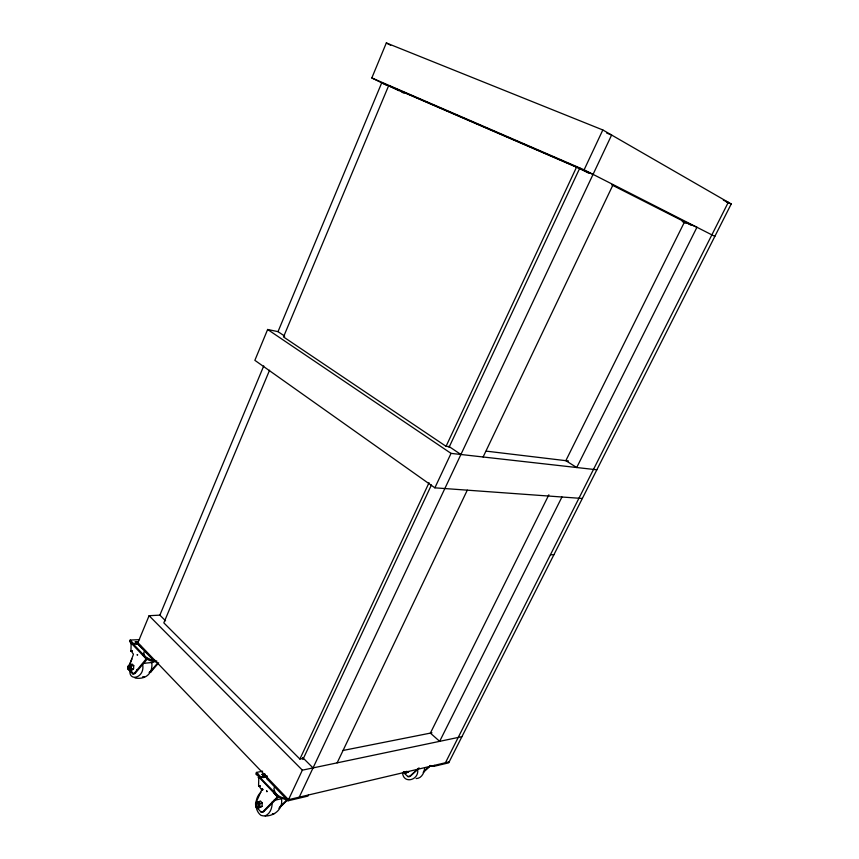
<?xml version="1.0" encoding="UTF-8"?>
<svg xmlns="http://www.w3.org/2000/svg" width="859" height="859" viewBox="0 0 859 859"><rect width="100%" height="100%" fill="white"/><g stroke="black" fill="none" stroke-linecap="round" stroke-linejoin="round"><path stroke-width="1.29" d="M142.519 663.878C145.966 678.707 125.779 683.281 130.579 666.874C129.559 661.838 125.5 669.773 129.376 669.773M151.85 663.008C152.838 673.52 145.729 679.802 135.056 678.019M256.358 804.529L256.411 803.884M256.025 806.655L255.885 803.562L258.022 802.274C260.502 803.079 259.955 807.932 257.109 807.75L255.939 806.816L255.499 803.799L261.727 789.926L258.58 785.47L258.806 776.987L277.511 796.765L262.843 811.776L261.254 812.142A2.19 1.471 81.7 0 1 260.782 811.776L255.799 806.429L256.036 803.015L260.438 800.975L262.242 802.907L262.016 806.333L257.603 808.373L262.016 806.333M259.643 806.88L259.88 803.455L258.076 801.522M129.945 664.372L132.318 664.147L133.757 665.693L133.542 668.742L131.878 670.245L129.505 670.471L131.169 668.968L131.395 665.918L129.945 664.372L128.281 665.875L128.066 668.914L132.49 673.671A1.911 1.203 88.3 0 0 132.877 673.95L134.154 673.488L146.17 658.907L131.159 643.09L130.955 650.596L133.467 654.268L128.195 668.238L128.678 669.58L129.655 669.483L133.456 673.574A1.911 1.203 88.2 0 0 133.843 673.853L135.131 673.392L147.018 659.336L147.061 658.52L146.084 658.606M260.782 811.776L261.748 811.54A2.19 1.471 81.6 0 0 262.231 811.905L263.81 811.551L278.337 797.109L278.37 796.186L277.35 796.347M128.421 666.788C128.957 676.13 134.197 661.387 128.603 666.208M137.172 654.945L137.708 654.859M137.182 654.826L137.343 654.859M144.215 654.086C143.925 659.927 152.29 661.602 156.832 662.042M256.218 804.056L256.079 806.461L257.507 807.116M266.924 791.708L266.526 790.967M417.71 769.922C418.924 780.283 403.333 784.374 402.517 772.638M424.636 768.29C424.314 772.928 421.382 778.565 416.121 778.565M131.76 643.584L132.307 643.047L144.054 655.363L143.636 656.362M128.002 666.992L128.753 665.865M130.192 667.969L129.172 669.279M277.457 797.173L278.477 796.755M129.902 663.986L131.975 658.982M256.036 804.389L256.744 803.197M266.977 791.547L266.827 790.785M406.876 771.242L404.761 772.917L403.397 771.64M274.569 786.984L273.935 788.637C274.365 795.251 282.074 798.269 287.765 799.042M139.555 639.644L130.181 640.062L129.591 641.48M132.748 644.164L131.03 642.36L131.427 641.372L130.493 641.018A1.213 0.569 19.7 0 1 129.999 640.492L130.181 640.062M165.551 620.799L159.871 615.141L149.09 615.71L137.494 643.702L154.266 661.215L156.778 660.979M284.705 336.137L278.015 331.649L267.643 329.48L254.865 360.329L434.879 487.826L582.338 498.478M386.529 85.191L371.818 77.954L386.325 42.95L602.825 129.967L731.224 203.98L448.688 762.846L433.859 766.346L434.353 765.369M159.871 615.141L263.756 365.891M278.015 331.649L381.718 82.829L593.064 174.377M146.266 659.121L146.685 658.123M269.565 370.218L163.833 622.861L299.898 759.045L303.442 758.336M589.113 173.368L576.604 167.022L388.665 85.642L283.502 336.932L446.057 446.326L449.343 446.723M154.266 661.215L154.706 660.163M278.38 797.034L277.371 797.335M262.629 771.178L256.508 772.424L255.918 774.088A1.331 0.719 24.6 0 0 256.551 774.743L259.332 776.966M257.571 775.119L258.065 774.056L257.034 773.68A1.331 0.719 24.6 0 1 256.411 773.025L256.508 772.424M267.471 777.749L266.956 778.866L287.98 800.813L307.919 796.1L308.445 794.994M274.483 790.495L274.107 793.329L277.403 796.776L277.908 795.692L259.418 776.976M299.898 759.045L429.049 482.715M446.057 446.326L576.604 167.022M302.905 759.485L431.433 484.97M449.064 447.314L579.868 167.935M287.98 800.813L302.357 770.158L461.917 736.668M434.879 487.826L451.039 453.38L596.844 469.787M714.838 236.375L584.12 169.824L602.825 129.967M263.122 774.077L264.271 775.119L262.263 774.55M299.254 797.152L611.619 135.035L606.669 133.048M337.136 762.867L467.285 490.167M483.112 456.988L613.133 184.588M548.869 494.795L430.38 733.114L439.658 741.338L561.947 497.007M445.434 762.76L728.303 202.294L723.364 200.244M128.506 666.154L128.174 668.377M264.293 776.149L264.98 777.051M130.879 643.359L131.953 643.144M257.979 806.687L258.366 804.207M406.264 771.876L404.739 772.703M144.484 651.154L143.464 653.667L145.375 656.663L149.724 659.325L154.362 660.711M136.785 670.084L137.29 669.483M129.441 669.097L130.267 667.014L129.151 665.639M149.96 672.039L157.691 662.998M149.756 672.253L150.916 671.942L158.668 662.869M135.872 642.661L135.099 641.823L136.731 642.457L136.023 641.802M260.857 792.277C254.597 797.979 253.942 810.134 261.05 815.406C271.38 818.294 283.674 810.338 281.43 798.806M256.283 803.53L257.077 803.025M257.679 806.988L258.634 805.227L257.614 803.144M279.637 807.063L287.733 799.074M279.669 807.728L287.808 799.708M130.976 643.208L132.307 643.047M404.02 773.003L407.703 776.45A1.89 1.407 78.6 0 0 408.165 776.751L409.518 776.536L418.462 768.247M407.703 776.45L408.422 776.268A1.89 1.407 78.6 0 0 408.884 776.568L410.237 776.353L419.213 768.043M423.476 771.758L430.273 765.476M423.219 772.477L430.037 766.185M405.738 771.951L404.664 772.424M279.508 807.868L278.81 808.19M149.831 672.157L149.101 672.414M265.227 815.835C270.488 813.688 272.367 807.32 272.153 802.07M257.571 802.317L256.036 803.938L255.799 805.495M257.56 807.707C259.525 806.816 259.611 803.101 257.475 802.403M144.548 663.169L144.011 663.309L153.149 662.375L152.977 660.603M262.092 776.633C263.058 774.979 266.709 778.748 262.768 776.654M262.843 811.776L263.81 811.551M409.668 776.407L410.398 776.235M449.171 761.879L288.506 799.686L137.923 642.672C135.088 641.909 139.051 641.179 138.009 642.586M259.88 803.455L262.242 802.907M283.116 798.344L273.892 800.438L274.558 800.341M277.5 796.669L278.466 796.443M277.511 796.873L278.477 796.647M256.036 803.015L258.409 802.467M255.703 803.219L256.669 802.993M277.478 796.572L278.445 796.357M273.624 792.438L274.59 792.223L276.856 794.596M261.641 789.271L262.553 788.949M261.705 789.518L262.65 789.174M261.727 789.646L262.693 789.432M261.727 789.926L262.704 789.571M261.684 790.194L262.682 789.851M261.641 790.323L262.618 790.108M258.72 785.899L259.815 785.942M258.849 786.157L259.751 785.824M258.924 786.275L259.89 786.06M258.999 786.372L259.966 786.168M258.666 785.76L259.686 785.695M260.835 777.814L267.042 776.515M258.58 777.051L259.847 776.804M258.344 777.363L259.912 776.847M258.28 777.578L259.278 777.266M262.908 777.051L262.188 777.008L263.842 777.524M136.356 641.748L137.268 642.618L135.411 642.049L135.754 642.725M128.871 665.704L130.192 666.563M342.784 750.519L431.959 732.802M136.334 643.434L137.172 643.81L136.56 643.391M132.49 673.671L133.456 673.574M134.154 673.488L135.131 673.392M150.1 671.899L151.044 671.802M272.41 813.763L274.536 813.559M405.126 772.359L404.041 772.134M131.169 668.968L133.542 668.742M131.395 665.918L133.757 665.693M146.17 658.907L147.114 658.649M146.17 659.003L147.147 658.907M146.127 659.272L148.757 658.907M146.051 659.422L147.061 659.261M143.066 655.428L144.044 655.342M131.116 651.09L132.082 651.004L131.073 650.972M131.223 651.283L132.265 651.294M131.03 650.854L131.996 650.778M263.165 775.301L261.888 774.27L263.681 774.958M262.328 776.59L263.38 777.545M130.793 643.659L131.814 643.38M133.048 643.821L137.816 643.477M135.647 643.477L137.021 643.874M550.426 554.742L553.894 554.731M431.154 765.863L433.183 765.96M486.323 451.147L568.433 460.982M286.519 799.847L278.767 797.12L274.612 792.245M142.734 676.667L144.387 677.053M131.03 642.36L130.096 642.006A1.213 0.569 19.7 0 1 129.591 641.48M257.27 803.036L258.344 803.713M257.152 807.149L256.24 806.429M257.657 807.621L256.82 807.159M726.263 201.919L731.224 203.98M371.818 77.954L584.12 169.824M267.16 776.128L265.399 775.881L266.204 777.062M266.988 776.192L263.713 776.225L264.765 777.331M388.665 85.642L390.845 86.716M391.94 87.253L399.124 90.786M401.518 91.967L403.913 93.148M682.239 221.504L685.461 223.136M611.683 184.835L691.527 225.38M386.325 42.95L390.684 45.291M137.612 643.488L137.043 643.445L137.644 644.078M265.334 776.407L265.807 776.3M266.161 777.062L264.304 776.106M448.72 446.304L460.907 454.486M267.643 329.48L451.039 453.38M404.46 772.305L403.794 771.822M265.023 774.163C262.36 772.735 264.851 776.407 265.259 774.41M128.764 669.247L128.152 668.774M302.647 757.541L313.041 767.925M149.09 615.71L302.357 770.158M139.963 645.442L141.263 646.806M138.492 644.411L142.465 648.556M266.505 778.029L268.158 779.747M135.647 643.928L134.552 643.541M131.427 641.372L134.101 644.175M258.065 774.056L261.662 777.824M145.676 651.305L146.986 652.808M128.517 669.064L127.937 667.475M256.057 805.967L256.487 806.687M256.25 806.107L256.111 804.743M138.202 642.36L136.957 641.834L138.202 642.36M265.163 774.754L263.799 774.023L265.163 774.754M684.569 221.847L565.834 460.671L576.711 467.521L696.96 227.27L684.569 221.847M407.059 772.144L405.126 773.465L408.82 771.726L407.059 772.144"/></g></svg>
